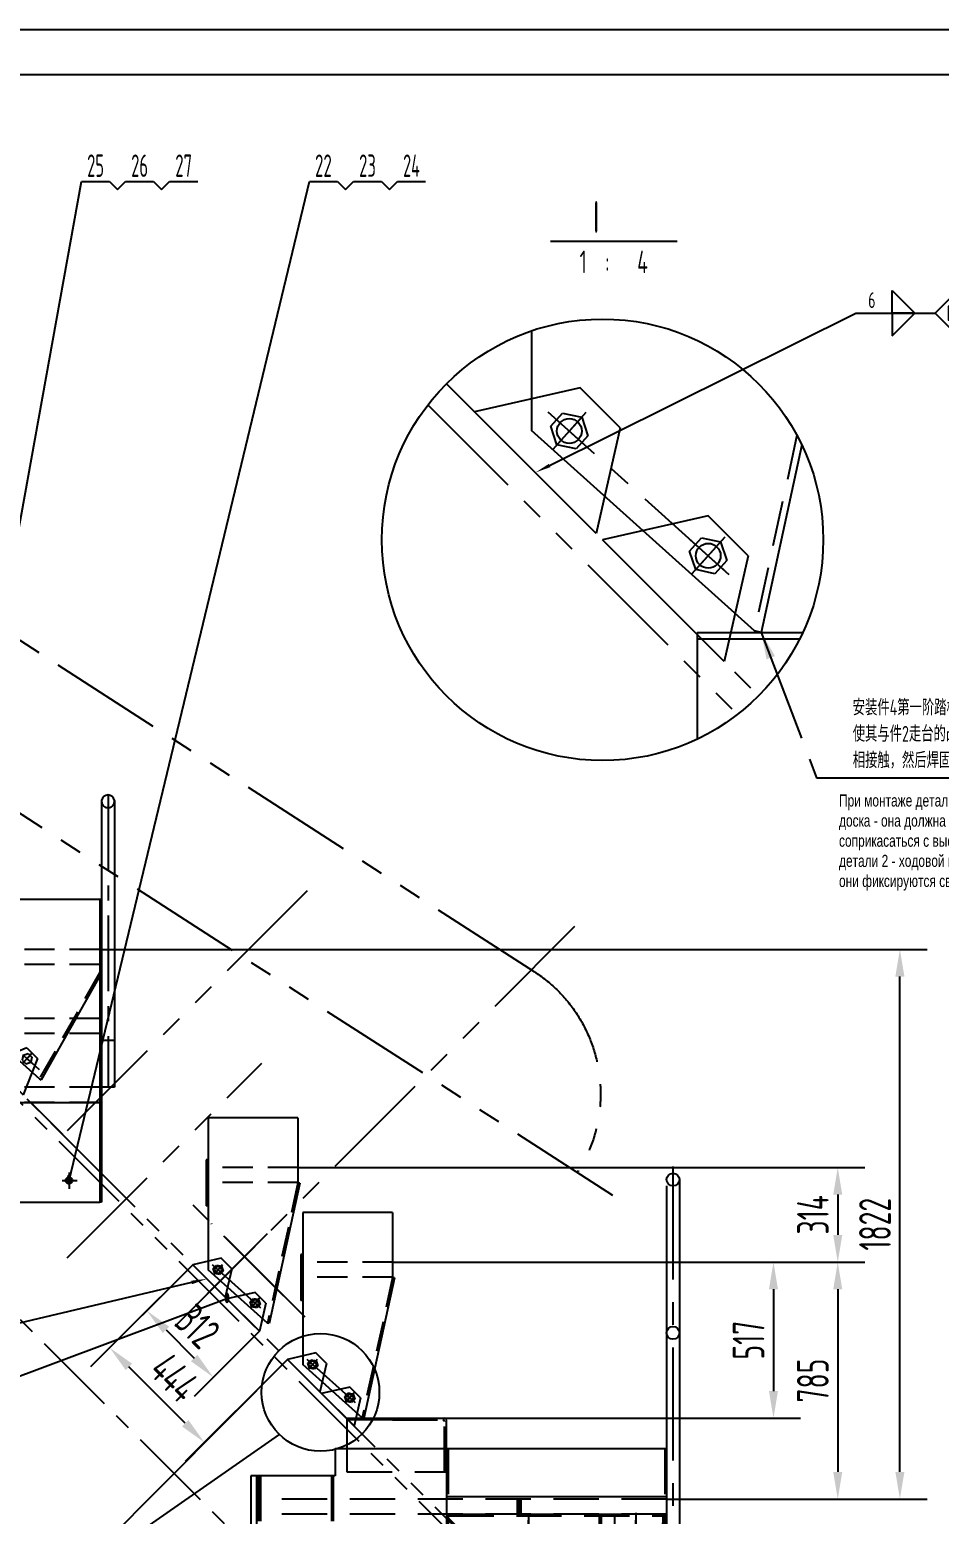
# Model space of a CAD drawing. Header units: millimetres. Extents: x 0 to 12600, y -352 to 8910.
# Drawn here: x 3884 to 6900, y 3989 to 8910 of the extents above; entities that cross this region are included whole.
import ezdxf
from ezdxf.enums import TextEntityAlignment as Align

# ---------------------------------------------------------------- set-up
doc = ezdxf.new("R2010")
doc.units = ezdxf.units.MM
doc.header["$LTSCALE"] = 300
for name, pattern in [('F', [0.75, 0.5, -0.25]), ('G', [2, 1.25, -0.25, 0.25, -0.25]), ('K', [2.5, 1.25, -0.25, 0.25, -0.25, 0.25, -0.25])]:
    doc.linetypes.add(name, pattern=pattern)
for name, color, linetype in [('01', 7, 'Continuous'), ('02', 1, 'Continuous'), ('04', 2, 'F'), ('05', 4, 'G'), ('07', 6, 'K'), ('08', 1, 'Continuous'), ('10', 1, 'Continuous'), ('11', 3, 'Continuous'), ('13', 3, 'Continuous')]:
    doc.layers.add(name, color=color, linetype=linetype)
doc.styles.get("Standard").update_dxf_attribs({"font": 'isocp', "width": 0.707, "bigfont": 'intecad.shx'})
doc.dimstyles.new('INTE', dxfattribs={"dimscale": 30, "dimtxt": 3.5, "dimasz": 3, "dimexe": 3, "dimexo": 0, "dimgap": 1, "dimtad": 1, "dimdec": 0, "dimdsep": 46, "dimtxsty": 'Standard', "dimcen": 0, "dimclrd": 1, "dimclre": 1, "dimclrt": 3, "dimaunit": 1, "dimadec": 0, "dimazin": 0, "dimtfac": 1, "dimtdec": 0, "dimtmove": 0, "dimatfit": 0, "dimfxl": 1, "dimarcsym": 0})

# ---------------------------------------------------------------- blocks, each defined once
blk = doc.blocks.new('14-1')
at = {"ltscale": 0.666667}
for p, q in [((35605.6, -2327.4), (35605.6, -2543.4)), ((35605.6, -2327.4), (35903.6, -2327.4)), ((35903.6, -2327.4), (35903.6, -2831.4)), ((35903.6, -2467.4), (35909.6, -2467.4)), ((35909.6, -2467.4), (35909.6, -2619.4)), ((35599.7, -2544.6), (35605.6, -2543.4)), ((35599.7, -2544.6), (35700.7, -3009.6)), ((35903.6, -2619.4), (35909.6, -2619.4)), ((35706.6, -3008.4), (35903.6, -2831.4)), ((35700.7, -3009.6), (35706.6, -3008.4))]:
    blk.add_line(p, q, dxfattribs=at)
at = {"ltscale": 2}
for p, q in [((35825.2, -2828.8), (35860.6, -2793.5)), ((35846.5, -2922.2), (35953.9, -2814.6)), ((35712.2, -2942), (35747.5, -2906.6)), ((35733.4, -3035.3), (35840.9, -2927.8))]:
    blk.add_line(p, q, dxfattribs=at)
for p, q in [((35860.6, -2793.5), (35953.9, -2814.6)), ((35825.2, -2828.8), (35846.5, -2922.2)), ((35712.2, -2942), (35733.4, -3035.3)), ((35747.5, -2906.6), (35840.9, -2927.8))]:
    blk.add_line(p, q)
at = {"ltscale": 0.666667}
for centre in [(35870.3, -2831.7), (35747.5, -2942)]:
    blk.add_circle(centre, 11, dxfattribs=at)
for centre in [(35870.3, -2831.7), (35747.5, -2942)]:
    blk.add_circle(centre, 11)
at = {"layer": '01'}
for p, q in [((35859.2, -2819.5), (35853.9, -2835.9)), ((35853.9, -2835.9), (35864.3, -2847.5)), ((35876.2, -2815.9), (35859.2, -2819.5)), ((35864.3, -2847.5), (35881.3, -2843.9)), ((35886.6, -2827.5), (35876.2, -2815.9)), ((35881.3, -2843.9), (35886.6, -2827.5)), ((35736.5, -2929.7), (35731.1, -2946.2)), ((35731.1, -2946.2), (35741.6, -2957.8)), ((35753.4, -2926.1), (35736.5, -2929.7)), ((35763.9, -2937.7), (35753.4, -2926.1)), ((35758.5, -2954.2), (35763.9, -2937.7)), ((35741.6, -2957.8), (35758.5, -2954.2))]:
    blk.add_line(p, q, dxfattribs=at)
at = {"layer": '04', "color": 2, "linetype": 'F', "ltscale": 0.666667}
for p, q in [((35605.6, -2492.4), (35903.6, -2492.4)), ((35605.6, -2542.4), (35903.6, -2542.4)), ((35605.6, -2543.4), (35706.6, -3008.4))]:
    blk.add_line(p, q, dxfattribs=at)
at = {"layer": '05', "color": 4, "linetype": 'G', "ltscale": 0.666667}
for p, q in [((35728.9, -2958.7), (35888.9, -2815)), ((35855.6, -2815.3), (35885, -2848.1)), ((35732.8, -2925.6), (35762.2, -2958.3))]:
    blk.add_line(p, q, dxfattribs=at)
at = {"layer": '05'}
for p, q in [((35886.3, -2817.2), (35856.4, -2844.2)), ((35763.6, -2927.5), (35733.7, -2954.4))]:
    blk.add_line(p, q, dxfattribs=at)
at = {"layer": '05', "color": 4, "linetype": 'G', "ltscale": 2}
for p, q in [((35880.6, -2843.2), (35860.4, -2820.8)), ((35757.9, -2953.5), (35737.7, -2931.1))]:
    blk.add_line(p, q, dxfattribs=at)
blk = doc.blocks.new('6-2')
at = {"ltscale": 0.666667}
for p, q in [((64999.1, 23853.9), (64999.1, 23363)), ((65041.4, 23853.9), (65041.4, 23363)), ((65530.4, 23857), (65530.4, 22890)), ((65041.4, 23528), (65041.4, 22728)), ((65047.4, 23528), (65041.4, 23528)), ((65047.4, 23528), (65047.4, 22728)), ((65524.4, 23528), (65524.4, 22525)), ((65530.4, 23528), (65524.4, 23528)), ((65530.4, 23528), (65530.4, 22525)), ((65041.4, 23363), (64999.1, 23363)), ((65572.7, 22906), (65530.4, 22906)), ((65047.4, 22855), (65524.4, 22855)), ((65524.4, 22855), (65524.4, 22525)), ((65047.4, 22728), (65041.4, 22728)), ((65251.4, 22525), (65047.4, 22728)), ((65251.4, 22525), (65524.4, 22525)), ((65530.4, 22525), (65524.4, 22525))]:
    blk.add_line(p, q, dxfattribs=at)
for centre, radius, start, end in [((65020.3, 23853.9), 21.1, 0, 180), ((65551.6, 23853.6), 21.4, 8.5041, 170.9247)]:
    blk.add_arc(centre, radius, start, end, dxfattribs=at)
at = {"layer": '01', "color": 7, "linetype": 'Continuous', "ltscale": 0.666667}
for p, q in [((65572.7, 23856.8), (65572.7, 22906)), ((65524.4, 23528), (65047.4, 23528))]:
    blk.add_line(p, q, dxfattribs=at)
at = {"layer": '01', "color": 7, "linetype": 'Continuous'}
blk.add_line((65572.7, 23061), (65530.4, 23061), dxfattribs=at)
at = {"layer": '01', "color": 7, "linetype": 'Continuous', "ltscale": 0.666667}
for centre in [(65149.4, 22788), (65422.4, 22597)]:
    blk.add_circle(centre, 11, dxfattribs=at)
at = {"layer": '04', "color": 2, "linetype": 'F', "ltscale": 0.666667}
for p, q in [((65047.4, 23504), (65041.4, 23504)), ((65047.4, 23488), (65041.4, 23488)), ((65047.4, 23415), (65041.4, 23415)), ((65047.4, 23399), (65041.4, 23399)), ((65524.4, 23363), (65047.4, 23363)), ((65524.4, 23313), (65047.4, 23313)), ((65524.4, 23134), (65047.4, 23134)), ((65524.4, 23084), (65047.4, 23084)), ((65524.4, 22906), (65047.4, 22906)), ((65524.4, 22856), (65047.4, 22856))]:
    blk.add_line(p, q, dxfattribs=at)
for centre, radius, start, end in [((65020.3, 23853.9), 21.1, 180, 0), ((65551.6, 23853.9), 21.2, 176.1896, 3.8104)]:
    blk.add_arc(centre, radius, start, end, dxfattribs=at)
at = {"layer": '05', "ltscale": 0.666667}
for p, q in [((65020.3, 23875), (65020.3, 23363)), ((65551.7, 23875), (65552.1, 22906))]:
    blk.add_line(p, q, dxfattribs=at)
at = {"layer": '05', "color": 4, "linetype": 'G', "ltscale": 0.666667}
for p, q in [((65057.2, 23496), (65032.8, 23496)), ((65056.2, 23407), (65030.5, 23407)), ((65123, 22788), (65174.3, 22788)), ((65149.4, 22806.7), (65149.4, 22760)), ((65399.1, 22597), (65449.7, 22597)), ((65422.4, 22623.5), (65422.4, 22569.8))]:
    blk.add_line(p, q, dxfattribs=at)
blk = doc.blocks.new('6-3')
at = {"ltscale": 0.666667}
for p, q in [((36849.7, -1445.5), (37044.4, -1789.3)), ((37331.5, -1520), (37400, -1543.7)), ((37326.7, -1537.4), (37049.7, -1786.3)), ((37400, -1543.7), (37292.6, -1651.2)), ((37271.4, -1590.2), (37292.6, -1651.2)), ((37138.6, -1703), (37211.3, -1732)), ((37074.7, -1766.7), (37103.8, -1839.5)), ((37211.3, -1732), (37103.8, -1839.5)), ((37049.7, -1786.3), (37044.4, -1789.3))]:
    blk.add_line(p, q, dxfattribs=at)
at = {"layer": '01', "color": 7, "linetype": 'Continuous', "ltscale": 0.666667}
for p, q in [((37286.2, -1524), (37273.3, -1535.6)), ((37302.6, -1529.4), (37286.2, -1524)), ((37273.3, -1535.6), (37276.9, -1552.5)), ((37293.4, -1557.9), (37276.9, -1552.5)), ((37306.2, -1546.4), (37293.4, -1557.9)), ((37302.6, -1529.4), (37306.2, -1546.4)), ((37087.6, -1702.5), (37074.7, -1714.1)), ((37074.7, -1714.1), (37078.3, -1731)), ((37104, -1707.8), (37087.6, -1702.5)), ((37104, -1707.8), (37107.6, -1724.8)), ((37094.8, -1736.4), (37078.3, -1731)), ((37107.6, -1724.8), (37094.8, -1736.4))]:
    blk.add_line(p, q, dxfattribs=at)
at = {"layer": '04', "color": 2, "linetype": 'F', "ltscale": 0.666667}
for p, q in [((36849.7, -1357.3), (37326.7, -1357.3)), ((36849.7, -1407.3), (37326.7, -1407.3)), ((36844.4, -1436.3), (36849.7, -1433.3)), ((36844.4, -1436.3), (36849.7, -1445.5)), ((36849.7, -1433.3), (37049.7, -1786.3)), ((37289.7, -1505.5), (37254.4, -1540.9)), ((37289.7, -1505.5), (37331.5, -1520)), ((37254.4, -1540.9), (37271.4, -1590.2)), ((37091.1, -1684), (37055.8, -1719.3)), ((37055.8, -1719.3), (37074.7, -1766.7)), ((37091.1, -1684), (37138.6, -1703))]:
    blk.add_line(p, q, dxfattribs=at)
at = {"layer": '04', "ltscale": 0.666667}
for p, q in [((37326.7, -1519.8), (37326.7, -1615.2)), ((37332.7, -1522.2), (37332.7, -1609.8))]:
    blk.add_line(p, q, dxfattribs=at)
at = {"layer": '05', "color": 4, "linetype": 'G', "ltscale": 0.666667}
for p, q in [((37310.9, -1521.9), (37038.5, -1766.6)), ((37303.9, -1528.1), (37274.3, -1554.7)), ((37276.4, -1526), (37302.4, -1554.9)), ((37282.4, -1532.7), (37297.1, -1549)), ((37073.8, -1700.1), (37106.6, -1736.5)), ((37105.3, -1706.6), (37075.7, -1733.2)), ((37076.4, -1702.9), (37105.8, -1735.7)), ((37076.5, -1703), (37105.9, -1735.8)), ((37077.2, -1703.8), (37103.2, -1732.7))]:
    blk.add_line(p, q, dxfattribs=at)
blk = doc.blocks.new('Q7')
at = {"layer": '05', "color": 4, "linetype": 'G', "ltscale": 0.75}
blk.add_line((51860, -1130.3), (47232.2, -5758.1), dxfattribs=at)
at = {"layer": '07', "color": 6, "linetype": 'K'}
for p, q in [((48328.3, -1805.8), (50421.1, -458.5)), ((48065.8, -2548.6), (51144, -566.9)), ((49079.7, -1538.7), (49926.2, -2385.1)), ((48192.7, -1657.1), (49524.3, -2988.7)), ((49874.9, -2755.5), (49229.5, -2110.2)), ((49781, -2455.6), (49996.6, -2239.9)), ((49086.3, -2952.2), (49509.9, -2528.7))]:
    blk.add_line(p, q, dxfattribs=at)
at = {"layer": '07', "color": 6, "linetype": 'K', "ltscale": 0.75}
for p, q in [((47262.7, -4973.9), (50749.4, -1487.1)), ((47316.4, -4955.5), (50749.4, -1522.5)), ((49156.5, -2882), (49396.7, -2641.9)), ((49409.5, -2874), (49173, -2637.4))]:
    blk.add_line(p, q, dxfattribs=at)
at = {"layer": '07', "color": 6, "linetype": 'K'}
blk.add_arc((48589.4, -2211.5), 482.5, 122.7727, 212.5746, dxfattribs=at)
blk = doc.blocks.new('2-3')
at = {"layer": '10'}
for points in [[(56695.6, 25017.3), (56695.6, 25023.3), (56701.6, 25017.3)], [(56701.6, 24839.3), (56699.8, 24835.1), (56695.6, 24839.3)]]:
    blk.add_hatch(color=256, dxfattribs=at).paths.add_polyline_path(points)
for p, q in [((56749.9, 26132.3), (56749.9, 24972.3)), ((56707.6, 26111.2), (56707.6, 25645.5)), ((56707.6, 25603.2), (56707.6, 24972.5)), ((55647.6, 25341.5), (55971.6, 25341.5)), ((55977.6, 25163.5), (55977.6, 25335.5)), ((55977.6, 25239.5), (55608.6, 25239.5)), ((55608.6, 25239.5), (55608.6, 25150.5)), ((56707.6, 25239.5), (55977.6, 25239.5)), ((56707.6, 25239.5), (56707.6, 24972.5)), ((55608.6, 25150.5), (55329.6, 25150.5)), ((55329.6, 25150.5), (55329.6, 24972.5)), ((55977.6, 25080.3), (55977.6, 24972.3)), ((56707.6, 25080.3), (55977.6, 25080.3)), ((56707.6, 25080.3), (56707.6, 24921.3)), ((56701.6, 25017.3), (56695.6, 25023.3)), ((56701.6, 24616.8), (56701.6, 25017.3)), ((56701.6, 24839.3), (56701.6, 25017.3)), ((56218.6, 24972.3), (55329.6, 24972.3)), ((55631.6, 24972.3), (55673.9, 24972.3)), ((56541.1, 24453.8), (56022.6, 24972.3)), ((56545.6, 24972.3), (56587.9, 24972.3)), ((56707.6, 24972.5), (56749.9, 24972.3)), ((56695.6, 24839.3), (56701.6, 24839.3)), ((56699.8, 24835.1), (56695.6, 24839.3)), ((56541.1, 24453.8), (56699.8, 24612.5))]:
    blk.add_line(p, q)
at = {"color": 2}
blk.add_line((55984.6, 25010.3), (55984.6, 25023.3), dxfattribs=at)
at = {"color": 2, "linetype": 'F'}
blk.add_line((55984.6, 25023.3), (56695.6, 25023.3), dxfattribs=at)
for centre, radius in [((56728.7, 26132.3), 21.1), ((56728.7, 25624.3), 21.1), ((56249.6, 24972.3), 11), ((56249.6, 24972.3), 11), ((56605.6, 24972.3), 11), ((56605.6, 24972.3), 11)]:
    blk.add_circle(centre, radius)
for centre, radius, start, end in [((55965.6, 25329.5), 6, 0, 90), ((55971.6, 25335.5), 6, 0, 90), ((56695.6, 24616.8), 6, 315, 0), ((56451.3, 24579), 11, 195.9478, 74.0522)]:
    blk.add_arc(centre, radius, start, end)
at = {"layer": '01', "color": 7, "linetype": 'Continuous'}
for p, q in [((55647.6, 25341.5), (55647.6, 25239.5)), ((55798.6, 25335.5), (55647.6, 25335.5)), ((55348.6, 25150.5), (55348.6, 24972.5)), ((56485.6, 24972.5), (56485.6, 25023.3)), ((56491.6, 24972.5), (56491.6, 25023.3)), ((56535.6, 24972.5), (56535.6, 25023.3)), ((56485.6, 24972.5), (56485.6, 24512.4)), ((56491.6, 24972.5), (56491.6, 24506.4)), ((56535.6, 24972.5), (56535.6, 24462.4)), ((56707.6, 24972.5), (56707.6, 24921.3))]:
    blk.add_line(p, q, dxfattribs=at)
at = {"layer": '01'}
blk.add_line((55977.6, 25239.5), (55977.6, 24972.5), dxfattribs=at)
at = {"layer": '01', "color": 7, "linetype": 'Continuous'}
for centre in [(56124.4, 24905.9), (56393.8, 24636.5)]:
    blk.add_circle(centre, 11, dxfattribs=at)
at = {"layer": '04'}
for p, q in [((56707.6, 25645.5), (56707.6, 25603.2)), ((55983.6, 25239.5), (55983.6, 24972.5)), ((56701.6, 25239.5), (56701.6, 25023.3)), ((55354.6, 25150.5), (55354.6, 24972.5)), ((55361.6, 25150.5), (55361.6, 24972.5)), ((56707.6, 25073.3), (55361.6, 25073.3)), ((56212.6, 25073.3), (56212.6, 25023.3)), ((56218.6, 25073.3), (56218.6, 25023.3)), ((56224.6, 25073.3), (56224.6, 25023.3)), ((56707.6, 25023.3), (55361.6, 25023.3)), ((55984.6, 25023.3), (56695.6, 25023.3)), ((55984.6, 25017.3), (56701.6, 25017.3)), ((55984.6, 25010.3), (56022.6, 24972.3)), ((56695.6, 24619.3), (56695.6, 25023.3)), ((56695.6, 25023.3), (56695.6, 24972.5)), ((56695.6, 25023.3), (56701.6, 25017.3)), ((56695.6, 24839.3), (56695.6, 25023.3)), ((56701.6, 25023.3), (56701.6, 24972.5)), ((56218.6, 24972.3), (56707.6, 24972.3)), ((56425.6, 24569.3), (56695.6, 24839.3)), ((56699.8, 24835.1), (56701.6, 24839.3)), ((56536.8, 24458), (56693.8, 24615)), ((56485.6, 24512.4), (56535.6, 24462.4))]:
    blk.add_line(p, q, dxfattribs=at)
at = {"layer": '04', "color": 2, "linetype": 'F'}
for p, q in [((55798.6, 25335.5), (55965.6, 25335.5)), ((55971.6, 25163.5), (55971.6, 25329.5)), ((55647.6, 25239.5), (55647.6, 25163.5)), ((55596.6, 25150.5), (55596.6, 24972.5)), ((55602.6, 25150.5), (55602.6, 24972.5)), ((55647.6, 25163.5), (55977.6, 25163.5)), ((56174.6, 24972.3), (56174.6, 24921.3)), ((56707.6, 24921.3), (56174.6, 24921.3)), ((56429.8, 24565.1), (56699.8, 24835.1))]:
    blk.add_line(p, q, dxfattribs=at)
at = {"layer": '04', "color": 2}
blk.add_line((55984.6, 25017.3), (56701.6, 25017.3), dxfattribs=at)
at = {"layer": '04', "color": 2, "linetype": 'F'}
blk.add_arc((56689.6, 24619.3), 6, 315, 0, dxfattribs=at)
at = {"layer": '05'}
for p, q in [((56728.7, 26175.9), (56728.7, 24914)), ((56249.6, 25025.5), (56249.6, 24921.3)), ((56249.6, 24951.5), (56249.6, 25003.1)), ((56605.6, 25028.1), (56605.6, 24921.3)), ((56605.6, 24951.5), (56605.6, 25003.1)), ((56174.6, 24972.3), (56667, 24972.3)), ((56436.6, 24564.3), (56473.1, 24600.7))]:
    blk.add_line(p, q, dxfattribs=at)
at = {"layer": '05', "color": 4, "linetype": 'G'}
for p, q in [((56554.5, 24475.7), (56057.9, 24972.3)), ((56057.9, 24972.3), (56695.6, 24972.3)), ((56109.7, 24891.2), (56146.1, 24927.7)), ((56379.1, 24621.8), (56415.6, 24658.3))]:
    blk.add_line(p, q, dxfattribs=at)
blk = doc.blocks.new('*D68')
at = {"layer": '08', "color": 1, "lineweight": -2}
for p, q in [((5087.3, 4824.9), (6652.9, 4824.9)), ((6562.9, 4734.9), (6562.9, 4129.4)), ((5995.6, 4039.4), (6652.9, 4039.4))]:
    blk.add_line(p, q, dxfattribs=at)
at = {"layer": '08', "color": 1}
for points in [[(6547.9, 4734.9), (6577.9, 4734.9), (6562.9, 4824.9)], [(6547.9, 4129.4), (6577.9, 4129.4), (6562.9, 4039.4)]]:
    blk.add_solid(points, dxfattribs=at)
at = {"layer": 'Defpoints', "color": 0}
for p in [(5087.3, 4824.9), (5995.6, 4039.4), (6562.9, 4039.4)]:
    blk.add_point(p, dxfattribs=at)
at = {"layer": '08', "color": 3, "insert": (6480.4, 4432.1), "char_height": 105, "attachment_point": 5, "rotation": 90}
blk.add_mtext('785', dxfattribs=at)
blk = doc.blocks.new('*D69')
at = {"layer": '08', "color": 1, "lineweight": -2}
for p, q in [((4773.6, 5138.6), (6652.9, 5138.6)), ((6562.9, 5048.6), (6562.9, 4914.9)), ((6091.7, 4824.9), (6652.9, 4824.9))]:
    blk.add_line(p, q, dxfattribs=at)
at = {"layer": '08', "color": 1}
for points in [[(6547.9, 5048.6), (6577.9, 5048.6), (6562.9, 5138.6)], [(6547.9, 4914.9), (6577.9, 4914.9), (6562.9, 4824.9)]]:
    blk.add_solid(points, dxfattribs=at)
at = {"layer": 'Defpoints', "color": 0}
for p in [(4773.6, 5138.6), (6091.7, 4824.9), (6562.9, 4824.9)]:
    blk.add_point(p, dxfattribs=at)
at = {"layer": '08', "color": 3, "insert": (6480.4, 4981.7), "char_height": 105, "attachment_point": 5, "rotation": 90}
blk.add_mtext('314', dxfattribs=at)
blk = doc.blocks.new('*D70')
at = {"layer": '08', "color": 1, "lineweight": -2}
for p, q in [((4116.7, 5861.4), (6858.9, 5861.4)), ((6768.9, 4129.4), (6768.9, 5771.4)), ((5995.6, 4039.4), (6858.9, 4039.4))]:
    blk.add_line(p, q, dxfattribs=at)
at = {"layer": '08', "color": 1}
for points in [[(6753.9, 5771.4), (6783.9, 5771.4), (6768.9, 5861.4)], [(6753.9, 4129.4), (6783.9, 4129.4), (6768.9, 4039.4)]]:
    blk.add_solid(points, dxfattribs=at)
at = {"layer": 'Defpoints', "color": 0}
for p in [(4116.7, 5861.4), (6768.9, 5861.4), (5995.6, 4039.4)]:
    blk.add_point(p, dxfattribs=at)
at = {"layer": '08', "color": 3, "insert": (6686.4, 4950.4), "char_height": 105, "attachment_point": 5, "rotation": 90}
blk.add_mtext('1822', dxfattribs=at)
blk = doc.blocks.new('*D71')
at = {"layer": '08', "color": 1, "lineweight": -2}
for p, q in [((6091.7, 4824.9), (6439.8, 4824.9)), ((6349.8, 4734.9), (6349.8, 4397.6)), ((5259.6, 4307.6), (6439.8, 4307.6))]:
    blk.add_line(p, q, dxfattribs=at)
at = {"layer": '08', "color": 1}
for points in [[(6334.8, 4734.9), (6364.8, 4734.9), (6349.8, 4824.9)], [(6334.8, 4397.6), (6364.8, 4397.6), (6349.8, 4307.6)]]:
    blk.add_solid(points, dxfattribs=at)
at = {"layer": 'Defpoints', "color": 0}
for p in [(6091.7, 4824.9), (5259.6, 4307.6), (6349.8, 4307.6)]:
    blk.add_point(p, dxfattribs=at)
at = {"layer": '08', "color": 3, "insert": (6267.3, 4566.2), "char_height": 105, "attachment_point": 5, "rotation": 90}
blk.add_mtext('517', dxfattribs=at)
blk = doc.blocks.new('*D73')
at = {"layer": '08', "color": 1, "lineweight": -2}
for p, q in [((4739, 4502.6), (4124.5, 3883.9)), ((5214.2, 2928.5), (4251.8, 3884.3)), ((5829.1, 3419.9), (5214.7, 2801.2))]:
    blk.add_line(p, q, dxfattribs=at)
at = {"layer": '08', "color": 1}
for points in [[(4262.4, 3895), (4241.2, 3873.7), (4187.9, 3947.8)], [(5224.8, 2939.2), (5203.6, 2917.9), (5278.1, 2865.1)]]:
    blk.add_solid(points, dxfattribs=at)
at = {"layer": 'Defpoints', "color": 0}
for p in [(4739, 4502.6), (4187.9, 3947.8), (5829.1, 3419.9)]:
    blk.add_point(p, dxfattribs=at)
at = {"layer": '08', "color": 3, "insert": (4791.1, 3465), "char_height": 105, "attachment_point": 5, "rotation": 315.1976}
blk.add_mtext('1536', dxfattribs=at)
blk = doc.blocks.new('*D74')
at = {"layer": '08', "color": 1, "lineweight": -2}
for p, q in [((4425.2, 4816.3), (4086.1, 4477.3)), ((4738.9, 4502.5), (4399.7, 4163.5)), ((4399.8, 4290.8), (4213.4, 4477.3))]:
    blk.add_line(p, q, dxfattribs=at)
at = {"layer": '08', "color": 1}
for points in [[(4224, 4487.9), (4202.8, 4466.7), (4149.7, 4541)], [(4410.4, 4301.4), (4389.2, 4280.2), (4463.4, 4227.2)]]:
    blk.add_solid(points, dxfattribs=at)
at = {"layer": 'Defpoints', "color": 0}
for p in [(4425.2, 4816.3), (4149.7, 4541), (4738.9, 4502.5)]:
    blk.add_point(p, dxfattribs=at)
at = {"layer": '08', "color": 3, "insert": (4364.9, 4442.4), "char_height": 105, "attachment_point": 5, "rotation": 314.9872}
blk.add_mtext('444', dxfattribs=at)
blk = doc.blocks.new('*D75')
at = {"layer": '08', "color": 1, "lineweight": -2}
for p, q in [((4425.2, 4816.3), (4208.9, 4600.2)), ((4336.2, 4600.1), (4429.5, 4506.7)), ((4645.8, 4595.6), (4429.5, 4379.5))]:
    blk.add_line(p, q, dxfattribs=at)
at = {"layer": '08', "color": 1}
for points in [[(4346.8, 4610.7), (4325.6, 4589.5), (4272.6, 4663.8)], [(4440.1, 4517.3), (4418.9, 4496.1), (4493.1, 4443.1)]]:
    blk.add_solid(points, dxfattribs=at)
at = {"layer": 'Defpoints', "color": 0}
for p in [(4425.2, 4816.3), (4645.8, 4595.6), (4493.1, 4443.1)]:
    blk.add_point(p, dxfattribs=at)
at = {"layer": '08', "color": 3, "insert": (4441.2, 4611.8), "char_height": 105, "attachment_point": 5, "rotation": 314.9818}
blk.add_mtext('312', dxfattribs=at)
blk = doc.blocks.new('*U78', base_point=(5309.3, 7391.8))
at = {"layer": '01'}
for points in [[(6492, 7994.8), (6567, 7919.8), (6492, 7919.8)], [(6492, 7844.8), (6567, 7919.8), (6492, 7919.8)]]:
    blk.add_lwpolyline(points, close=True, dxfattribs=at)
at = {"layer": '02'}
for points in [[(6687.5, 7972.8), (6634.5, 7919.8), (6687.5, 7866.8)], [(5356.3, 7415.1), (6372, 7919.8), (6634.5, 7919.8)]]:
    blk.add_lwpolyline(points, dxfattribs=at)
blk.add_lwpolyline([(5309.3, 7391.8, 0, 12, 0), (5356.3, 7415.1, 12, 12, 0)], format="xyseb", dxfattribs=at)
at = {"layer": '13', "width": 0.707}
blk.add_text('6', height=52.5, dxfattribs=at).set_placement((6412.5, 7937.1))
at = {"layer": '13', "width": 1.010989}
blk.add_text('N', height=52.5, dxfattribs=at).set_placement((6672, 7893.6), (6706.5, 7893.6), align=Align.FIT)
blk = doc.blocks.new('*U106')
at = {"layer": '01'}
blk.add_lwpolyline([(415, 292), (25, 292)], dxfattribs=at)
at = {"layer": '02'}
blk.add_lwpolyline([(420, 297), (0, 297)], dxfattribs=at)

msp = doc.modelspace()

# ---------------------------------------------------------------- linework, layer by layer
for p, q in [((5548.2, 7912), (5548.2, 7581)), ((5709.4, 7723), (5359.3, 7643.7)), ((5841.9, 7590.4), (5709.4, 7723)), ((5762.1, 7240.4), (5359.3, 7643.7)), ((6287, 6917.2), (5548.2, 7581)), ((5841.9, 7590.4), (5762.1, 7240.4)), ((6443.9, 7533.8), (6309, 6912.4)), ((6133.4, 7298.7), (5783.3, 7219.2)), ((6265.9, 7166.1), (6133.4, 7298.7)), ((6186.4, 6816.1), (5783.3, 7219.2)), ((6265.9, 7166.1), (6186.4, 6816.1)), ((6096.8, 6912.4), (6447.6, 6912.4)), ((6309, 6912.4), (6287, 6917.2))]:
    msp.add_line(p, q)
for centre in [(5673.1, 7579.7), (5673.1, 7579.7), (6133.4, 7166.1), (6133.4, 7166.1)]:
    msp.add_circle(centre, 41.2)
at = {"layer": '01'}
for p, q in [((6030.4, 8208), (5610.4, 8208)), ((5611.7, 7595.5), (5650.9, 7639.1)), ((5650.9, 7639.1), (5714.4, 7625.6)), ((5631.8, 7533.8), (5611.7, 7595.5)), ((5714.4, 7625.6), (5734.5, 7563.8)), ((5695.3, 7520.3), (5631.8, 7533.8)), ((5734.5, 7563.8), (5695.3, 7520.3)), ((6071.9, 7182), (6111.2, 7225.6)), ((6111.2, 7225.6), (6174.7, 7212.1)), ((6174.7, 7212.1), (6194.8, 7150.3)), ((6092, 7120.2), (6071.9, 7182)), ((6194.8, 7150.3), (6155.5, 7106.7)), ((6155.5, 7106.7), (6092, 7120.2))]:
    msp.add_line(p, q, dxfattribs=at)
at = {"layer": '01', "color": 7, "linetype": 'Continuous'}
for p, q in [((6096.8, 6912.4), (6096.8, 6558.1)), ((6436.7, 6889.9), (6096.8, 6889.9))]:
    msp.add_line(p, q, dxfattribs=at)
at = {"layer": '02'}
for p, q in [((3620.2, 5994.4), (4056.2, 8407.2)), ((4014.7, 5095), (4811.4, 8407.2)), ((4056.2, 8407.2), (4149.2, 8407.2)), ((4149.2, 8407.2), (4175.7, 8380.6)), ((4175.7, 8380.6), (4202.2, 8407.2)), ((4202.2, 8407.2), (4295.2, 8407.2)), ((4295.2, 8407.2), (4321.7, 8380.6)), ((4321.7, 8380.6), (4348.2, 8407.2)), ((4348.2, 8407.2), (4441.2, 8407.2)), ((4811.4, 8407.2), (4904.4, 8407.2)), ((4904.4, 8407.2), (4931, 8380.6)), ((4931, 8380.6), (4957.5, 8407.2)), ((4957.5, 8407.2), (5050.5, 8407.2)), ((5050.5, 8407.2), (5077, 8380.6)), ((5077, 8380.6), (5103.5, 8407.2)), ((5103.5, 8407.2), (5196.5, 8407.2)), ((4538.3, 4703.1), (1080.5, 3409.5)), ((4711.5, 4254), (2822.1, 2935.9))]:
    msp.add_line(p, q, dxfattribs=at)
msp.add_lwpolyline([(4472, 4769.5, 0, 12, 0), (4420.9, 4757.4, 12, 12, 0)], format="xyseb", dxfattribs=at)
msp.add_lwpolyline([(4420.9, 4757.4), (3605.8, 4564.9), (3343.3, 4564.9)], dxfattribs=at)
for centre, radius in [((5783.3, 7219.2), 731.6), ((4848.2, 4393.2), 195.1)]:
    msp.add_circle(centre, radius, dxfattribs=at)
at = {"layer": '04', "color": 2, "linetype": 'F'}
msp.add_line((6427.8, 7565.6), (6287, 6917.2), dxfattribs=at)
at = {"layer": '05', "color": 4, "linetype": 'G'}
for p, q in [((6203.1, 7103.5), (5603.4, 7642.3)), ((5728.2, 7641.1), (5618, 7518.3)), ((5634.2, 7536.5), (5709.9, 7620.6)), ((6188.5, 7227.5), (6078.2, 7104.8)), ((6094.5, 7123), (6170.2, 7207.1))]:
    msp.add_line(p, q, dxfattribs=at)
at = {"layer": '05'}
for p, q in [((5612.8, 7633.9), (5725, 7533)), ((6073.1, 7220.4), (6185.2, 7119.4))]:
    msp.add_line(p, q, dxfattribs=at)
at = {"layer": '07', "color": 6, "linetype": 'K'}
for p, q in [((5266, 7736.5), (6300.7, 6701.8)), ((5204, 7666), (6230.1, 6639.8))]:
    msp.add_line(p, q, dxfattribs=at)

# ---------------------------------------------------------------- block references
at = {"layer": '01'}
msp.add_blockref('6-2', (-61407.7, -17501.6), dxfattribs=at)
at = {"layer": '01', "xscale": -1}
msp.add_blockref('6-3', (40966.4, 7218.8), dxfattribs=at)
at = {"layer": '01', "color": 7, "linetype": 'Continuous', "xscale": -1}
for p in [(40379.2, 7630.9), (40692.9, 7317.2)]:
    msp.add_blockref('14-1', p, dxfattribs=at)
at = {"layer": '01', "color": 7, "linetype": 'Continuous'}
msp.add_blockref('2-3', (-50712, -21033.9), dxfattribs=at)
at = {"layer": '04', "xscale": 30, "yscale": 30, "zscale": 30}
msp.add_blockref('*U106', (0, 0), dxfattribs=at)
at = {"layer": '05', "xscale": -1}
msp.add_blockref('Q7', (53883.5, 7594.5), dxfattribs=at)
at = {"layer": '07'}
msp.add_blockref('*U78', (5560.7, 7442.1), dxfattribs=at)

# ---------------------------------------------------------------- texts
at = {"layer": '02', "width": 0.605172}
for p, p2 in [((4005.7, 5080), (4023.7, 5080)), ((4529.3, 4688.1), (4547.3, 4688.1))]:
    msp.add_text('●', height=30, dxfattribs=at).set_placement(p, p2, align=Align.FIT)
at = {"layer": '04', "attachment_point": 1}
for s, insert, char_height in [('{\\C3;I}', (5751.4, 8341.9), 105), ('{\\fArial|b0|i0|c204|p34;\\C3;При монтаже детали 4 - подножная\\Pдоска - она должна как можно плотнее\\Pсоприкасаться с выступающей частью\\Pдетали 2 - ходовой платформы, затем\\Pони фиксируются сваркой}', (6567.2, 6375), 40)]:
    msp.add_mtext(s, dxfattribs=dict(at, insert=insert, char_height=char_height))
at = {"layer": '07', "color": 3, "insert": (6612.7, 6460.6), "char_height": 52.5, "attachment_point": 7}
msp.add_mtext('安装件4第一阶踏板尽可能\\P使其与件2走台的凸出部分\\P相接触，然后焊固.', dxfattribs=at)
at = {"layer": '11'}
for s, width, p, p2 in [('25', 0.581958, (4074.8, 8422.2), (4130.6, 8422.2)), ('26', 0.578293, (4220.8, 8422.2), (4276.6, 8422.2)), ('27', 0.601243, (4366.8, 8422.2), (4422.6, 8422.2)), ('22', 0.573679, (4830, 8422.2), (4885.8, 8422.2)), ('23', 0.581958, (4976.1, 8422.2), (5031.9, 8422.2)), ('24', 0.556706, (5122.1, 8422.2), (5177.9, 8422.2))]:
    msp.add_text(s, height=74.25, dxfattribs=dict(at, width=width)).set_placement(p, p2, align=Align.FIT)
at = {"layer": '11', "width": 0.707}
msp.add_text('1  :   4', height=75, dxfattribs=at).set_placement((5820.4, 8103), align=Align.CENTER)

# ---------------------------------------------------------------- dimensions: what is measured, and where the dimension line sits
at = {"layer": '08'}
for base, p1, p2, picture, middle in [((6768.9, 5861.4), (5995.6, 4039.4), (4116.7, 5861.4), '*D70', (6686.4, 4950.4)), ((6562.9, 4824.9), (4773.6, 5138.6), (6091.7, 4824.9), '*D69', (6480.4, 4981.7)), ((6562.912, 4039.4321), (5087.3225, 4824.8557), (5995.6, 4039.4321), '*D68', (6480.412, 4432.1439)), ((6349.8, 4307.6), (6091.7, 4824.9), (5259.6, 4307.6), '*D71', (6267.3, 4566.2))]:
    dim = msp.add_linear_dim(base=base, p1=p1, p2=p2, angle=90, dimstyle='INTE', dxfattribs=at)
    dim.commit()
    dim.dimension.update_dxf_attribs({"geometry": picture, "text_midpoint": middle})
for p1, p2, distance, picture, middle in [((4738.9, 4502.5), (4425.2, 4816.3), 389.5, '*D74', (4364.9, 4442.4)), ((4425.2, 4816.3), (4645.8, 4595.6), -215.8, '*D75', (4441.2, 4611.8)), ((5829.1, 3419.9), (4739, 4502.6), 782, '*D73', (4791.1, 3465))]:
    dim = msp.add_aligned_dim(p1=p1, p2=p2, distance=distance, dimstyle='INTE', dxfattribs=at)
    dim.commit()
    dim.dimension.update_dxf_attribs({"geometry": picture, "text_midpoint": middle})

# ---------------------------------------------------------------- leaders
at = {"layer": '07', "annotation_type": 0, "has_hookline": 1, "hookline_direction": 0, "text_width": 507.3}
msp.add_leader([(6309, 6912.4), (6492.7, 6430.6), (6582.7, 6430.6)], dimstyle='INTE', dxfattribs=at)

doc.saveas('drawing.dxf')
